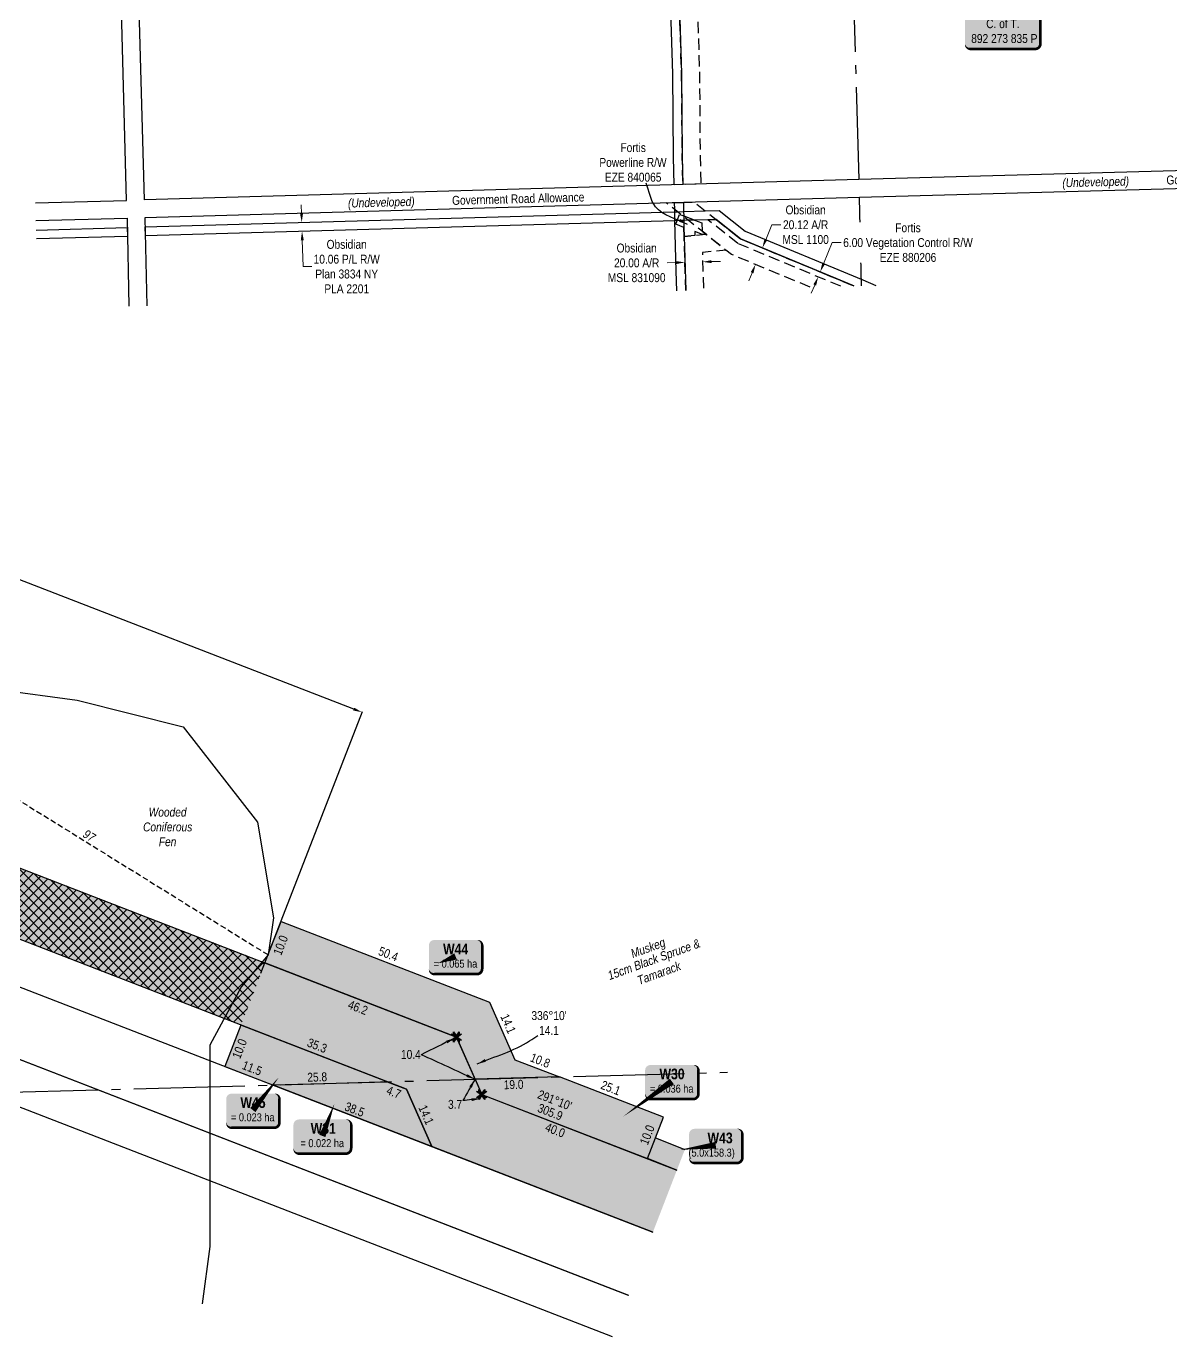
# Model space of a CAD drawing. Extents: x 633209 to 644713, y 5826006 to 5832721.
# Drawn here: x 637941 to 639230, y 5829619 to 5831093 of the extents above; entities that cross this region are included whole.
import ezdxf
from ezdxf.enums import TextEntityAlignment as Align

# ---------------------------------------------------------------- set-up
doc = ezdxf.new("R2010")
doc.units = 0
doc.header["$LTSCALE"] = 5
doc.header["$PDSIZE"] = 0.5
for name, pattern in [('foc-ACCESSROAD', [3.75, 2.5, -1.25]), ('foc-FLOWLINE', [3.75, 2.5, -1.25]), ('foc-QUARTERLINE', [33, 25, -3, 2, -3]), ('foc-TIELINE', [1.875, 1.25, -0.625])]:
    doc.linetypes.add(name, pattern=pattern)
doc.layers.get('Defpoints').update_dxf_attribs({"color": 9})
for name, color, linetype in [('AS-OWNER', 7, 'Continuous'), ('C-AR', 13, 'foc-ACCESSROAD'), ('C-RW', 13, 'Continuous'), ('C-WS', 13, 'foc-ACCESSROAD'), ('F-EZE', 190, 'foc-FLOWLINE'), ('F-RW', 190, 'Continuous'), ('L-BD1', 253, 'Continuous'), ('L-MON', 1, 'Continuous'), ('L-QSEC', 8, 'foc-QUARTERLINE'), ('L-ROAD-T', 7, 'Continuous'), ('L-SEC', 7, 'Continuous'), ('P-PROPOSED', 10, 'Continuous'), ('P-PROPOSED-H', 21, 'Continuous'), ('P-TEMP-BLOCKS', 250, 'Continuous'), ('P-TEMP-BLUE-BORE-H', 131, 'Continuous'), ('P-TEMP-H', 41, 'Continuous'), ('P-TEMP-NO CUT-H', 104, 'Continuous'), ('P-TEMP-NO CUT-T', 143, 'Continuous'), ('P-TEMP_WORKSPACE', 46, 'Continuous'), ('T-BUSH-T', 110, 'Continuous'), ('T-TIE', 201, 'foc-TIELINE'), ('WETLAND', 143, 'Continuous'), ('WETLAND-T', 146, 'Continuous')]:
    doc.layers.add(name, color=color, linetype=linetype)
for name, color, linetype, lineweight in [('C-AR-T', 13, 'Continuous', 9), ('C-RW-T', 13, 'Continuous', 9), ('F-EZE-T', 190, 'Continuous', 9), ('P-TEMP-T', 46, 'Continuous', 18), ('T-TEXT', 48, 'Continuous', 18), ('T-TIE-T', 201, 'Continuous', 18)]:
    doc.layers.add(name, color=color, linetype=linetype, lineweight=lineweight)
doc.styles.add('175L', font='ARIALN.TTF', dxfattribs={"height": 20})
doc.styles.add('80', font='ARIALN.TTF', dxfattribs={"height": 10})
doc.styles.add('80CG', font='ARIALN.TTF', dxfattribs={"height": 10})
doc.styles.add('80L', font='ARIALN.TTF', dxfattribs={"height": 10})
doc.styles.add('80LS', font='ARIALNI.TTF', dxfattribs={"height": 10})
doc.styles.add('BOLD', font='ARIALNB.TTF')
doc.styles.add('MtXpl_Arial_Narrow', font='ARIALNI.TTF')
doc.dimstyles.new('Compass 5 000', dxfattribs={"dimscale": 5, "dimtxt": 9, "dimasz": 2, "dimexe": 0.2, "dimexo": 0.0625, "dimgap": 0.5, "dimtad": 0, "dimtih": 1, "dimtoh": 1, "dimzin": 0, "dimdsep": 46, "dimtxsty": '80CG', "dimcen": 0.1, "dimse1": 1, "dimse2": 1, "dimclrd": 256, "dimclrt": 256, "dimaunit": 1, "dimadec": 4, "dimazin": 0, "dimtfac": 0.06, "dimtofl": 0, "dimtmove": 0, "dimatfit": 1, "dimfxl": 0.2, "dimtolj": 1, "dimtzin": 0, "dimlwd": -1, "dimarcsym": 0})

# ---------------------------------------------------------------- blocks, each defined once
blk = doc.blocks.new('*D419')
at = {"layer": 'C-AR-T', "transparency": 16777216}
for p, q in [((638773.6, 5830853.2), (638780.6, 5830870)), ((638780.6, 5830870), (638790.6, 5830870)), ((638758.2, 5830816.1), (638754.4, 5830806.9))]:
    blk.add_line(p, q, dxfattribs=at)
for points in [[(638772.1, 5830853.9), (638775.1, 5830852.6), (638769.8, 5830844)], [(638756.7, 5830816.8), (638759.8, 5830815.5), (638762.1, 5830825.4)]]:
    blk.add_solid(points, dxfattribs=at)
at = {"layer": 'Defpoints', "color": 0, "transparency": 16777216}
for p in [(638769.8, 5830844), (638782.1, 5830838.9), (638774.4, 5830820.3)]:
    blk.add_point(p, dxfattribs=at)
at = {"layer": 'C-AR-T', "transparency": 16777216, "insert": (638818.5, 5830870), "char_height": 10, "attachment_point": 5, "style": '80CG'}
blk.add_mtext('\\A1;Obsidian\\P20.12 A/R\\PMSL 1100', dxfattribs=at)
blk = doc.blocks.new('*D420')
at = {"layer": 'C-AR-T', "transparency": 16777216}
for p, q in [((638672.6, 5830827.4), (638662.6, 5830827.1)), ((638712.6, 5830828.6), (638722.6, 5830828.8))]:
    blk.add_line(p, q, dxfattribs=at)
for points in [[(638672.5, 5830829.1), (638672.6, 5830825.8), (638682.6, 5830827.7)], [(638712.5, 5830830.2), (638712.6, 5830826.9), (638702.6, 5830828.3)]]:
    blk.add_solid(points, dxfattribs=at)
at = {"layer": 'Defpoints', "color": 0, "transparency": 16777216}
for p in [(638682.6, 5830827.7), (638683.1, 5830809.9), (638703.1, 5830810.5)]:
    blk.add_point(p, dxfattribs=at)
at = {"layer": 'C-AR-T', "transparency": 16777216, "insert": (638628.3, 5830827.1), "char_height": 10, "attachment_point": 5, "style": '80CG'}
blk.add_mtext('\\A1;Obsidian\\P20.00 A/R\\PMSL 831090', dxfattribs=at)
blk = doc.blocks.new('*D473')
at = {"layer": 'C-RW-T', "transparency": 16777216}
for p, q in [((638251, 5830882.6), (638250.7, 5830892.6)), ((638251.9, 5830852.6), (638252.8, 5830822.9)), ((638252.8, 5830822.9), (638262.8, 5830822.9))]:
    blk.add_line(p, q, dxfattribs=at)
for points in [[(638252.7, 5830882.7), (638249.4, 5830882.6), (638251.3, 5830872.6)], [(638253.6, 5830852.6), (638250.2, 5830852.5), (638251.6, 5830862.6)]]:
    blk.add_solid(points, dxfattribs=at)
at = {"layer": 'Defpoints', "color": 0, "transparency": 16777216}
for p in [(638242, 5830872.3), (638242.3, 5830862.3), (638251.6, 5830862.6)]:
    blk.add_point(p, dxfattribs=at)
at = {"layer": 'C-RW-T', "transparency": 16777216, "insert": (638301.9, 5830822.9), "char_height": 10, "attachment_point": 5, "style": '80CG'}
blk.add_mtext('\\A1;Obsidian\\P10.06 P/L R/W\\PPlan 3834 NY\\PPLA 2201', dxfattribs=at)
blk = doc.blocks.new('*D514')
at = {"layer": 'Defpoints', "color": 0, "transparency": 16777216}
for p in [(638758.3, 5830842.3), (638760.5, 5830847.8), (638834.9, 5830817)]:
    blk.add_point(p, dxfattribs=at)
at = {"layer": 'F-EZE-T', "transparency": 16777216}
for p, q in [((638838.7, 5830826.2), (638848.5, 5830849.9)), ((638848.5, 5830849.9), (638858.5, 5830849.9)), ((638828.7, 5830802.2), (638824.9, 5830793))]:
    blk.add_line(p, q, dxfattribs=at)
for points in [[(638837.2, 5830826.9), (638840.2, 5830825.6), (638834.9, 5830817)], [(638827.2, 5830802.9), (638830.3, 5830801.6), (638832.6, 5830811.5)]]:
    blk.add_solid(points, dxfattribs=at)
at = {"layer": 'F-EZE-T', "transparency": 16777216, "insert": (638933.7, 5830849.9), "char_height": 10, "attachment_point": 5, "style": '80CG', "bg_fill": 3, "box_fill_scale": 1.1, "bg_fill_color": 256, "bg_fill_true_color": 13158600, "bg_fill_transparency": 0}
blk.add_mtext('\\A1;Fortis\\P6.00 Vegetation Control R/W\\PEZE 880206', dxfattribs=at)
blk = doc.blocks.new('*U383')
h = blk.add_hatch(color=255)
edge = h.paths.add_edge_path()
edge.add_line((-36.5, -28.5), (36.5, -28.5))
edge.add_arc((36.5, -22.5), 6, 270, 360)
edge.add_line((42.5, -22.5), (42.5, 21))
edge.add_arc((36.5, 21), 6, 0, 90)
edge.add_line((36.5, 27), (-36.5, 27))
edge.add_arc((-36.5, 21), 6, 90, 180)
edge.add_line((-42.5, 21), (-42.5, -22.5))
edge.add_arc((-36.5, -22.5), 6, 180, 270)
at = {"color": 14, "flags": 128}
blk.add_lwpolyline([(-36.5, -28.5, 3, 3, 0), (36.5, -28.5, 3, 3, 0.414214), (42.5, -22.5, 3, 3, 0), (42.5, 21, 3, 0, 0.414214), (36.5, 27, 0, 0, 0), (-36.5, 27, 0, 0, 0.414214), (-42.5, 21, 0, 0, 0), (-42.5, -22.5, 0, 3, 0.414214)], format="xyseb", close=True, dxfattribs=at)
at = {"color": 14, "style": '80'}
blk.add_attdef('ENTER_TEXT_001', (-26.8, -4.9), '', height=10, dxfattribs=at)
blk = doc.blocks.new('*D795')
at = {"layer": 'Defpoints', "color": 0, "transparency": 16777216}
for p in [(636272.7, 5830749.2), (638319.1, 5830321.5), (638196.4, 5830004.5)]:
    blk.add_point(p, dxfattribs=at)
at = {"layer": 'P-TEMP-NO CUT-T', "color": 0, "lineweight": -2, "transparency": 16777216}
for p, q in [((636281.7, 5830772.5), (636395.8, 5831067.1)), ((638205.4, 5830027.8), (638319.5, 5830322.4))]:
    blk.add_line(p, q, dxfattribs=at)
at = {"layer": 'P-TEMP-NO CUT-T', "transparency": 16777216}
for p, q in [((636404.7, 5831062.6), (637255.5, 5830733.2)), ((638309.8, 5830325.1), (637363.4, 5830691.5))]:
    blk.add_line(p, q, dxfattribs=at)
for points in [[(636405.3, 5831064.2), (636404.1, 5831061.1), (636395.4, 5831066.2)], [(638310.4, 5830326.6), (638309.2, 5830323.5), (638319.1, 5830321.5)]]:
    blk.add_solid(points, dxfattribs=at)
at = {"layer": 'P-TEMP-NO CUT-T', "transparency": 16777216, "insert": (637309.4, 5830712.4), "char_height": 10, "attachment_point": 5, "rotation": 338.8368, "style": 'BOLD'}
blk.add_mtext('\\A1;TO BE BORED 412.7', dxfattribs=at)
blk = doc.blocks.new('*U803')
at = {"true_color": 0xff8aff}
h = blk.add_hatch(color=211, dxfattribs=at)
edge = h.paths.add_edge_path()
edge.add_line((-26.5, -20), (26.5, -20))
edge.add_arc((26.5, -14), 6, 270, 360)
edge.add_line((32.5, -14), (32.5, 12.5))
edge.add_arc((26.5, 12.5), 6, 0, 90)
edge.add_line((26.5, 18.5), (-26.5, 18.5))
edge.add_arc((-26.5, 12.5), 6, 90, 180)
edge.add_line((-32.5, 12.5), (-32.5, -14))
edge.add_arc((-26.5, -14), 6, 180, 270)
at = {"flags": 128}
blk.add_lwpolyline([(13.6, 36.1, 0, 7.5, 0), (0, 0, 0, 0, 0)], format="xyseb", dxfattribs=at)
at = {"color": 250, "flags": 128}
blk.add_lwpolyline([(-26.5, -20, 3, 3, 0), (26.5, -20, 3, 3, 0.414214), (32.5, -14, 3, 3, 0), (32.5, 12.5, 3, 0, 0.414214), (26.5, 18.5, 0, 0, 0), (-26.5, 18.5, 0, 0, 0.414214), (-32.5, 12.5, 0, 0, 0), (-32.5, -14, 0, 3, 0.414214)], format="xyseb", close=True, dxfattribs=at)
at = {"color": 250}
for tag, p, height, style in [('TEMP_AREA_W1_001', (-9.2, 2.2), 12, 'BOLD'), ('ENTER_TEXT_001', (-30.7, -12.8), 9, '80')]:
    blk.add_attdef(tag, p, '', height=height, dxfattribs=dict(at, style=style))
blk = doc.blocks.new('*U574')
at = {"true_color": 0xff8aff}
h = blk.add_hatch(color=211, dxfattribs=at)
edge = h.paths.add_edge_path()
edge.add_line((-24, -20), (24, -20))
edge.add_arc((24, -14), 6, 270, 360)
edge.add_line((30, -14), (30, 12.5))
edge.add_arc((24, 12.5), 6, 0, 90)
edge.add_line((24, 18.5), (-24, 18.5))
edge.add_arc((-24, 12.5), 6, 90, 180)
edge.add_line((-30, 12.5), (-30, -14))
edge.add_arc((-24, -14), 6, 180, 270)
at = {"color": 250, "flags": 128}
blk.add_lwpolyline([(-24, -20, 3, 3, 0), (24, -20, 3, 3, 0.414214), (30, -14, 3, 3, 0), (30, 12.5, 3, 0, 0.414214), (24, 18.5, 0, 0, 0), (-24, 18.5, 0, 0, 0.414214), (-30, 12.5, 0, 0, 0), (-30, -14, 0, 3, 0.414214)], format="xyseb", close=True, dxfattribs=at)
at = {"flags": 128}
blk.add_lwpolyline([(-54.8, -39.7, 0, 7.5, 0), (0, 0, 0, 0, 0)], format="xyseb", dxfattribs=at)
at = {"color": 250}
for tag, p, height, style in [('TEMP_AREA_W1_001', (-9.2, 2.2), 12, 'BOLD'), ('ENTER_TEXT_001', (-30.7, -12.8), 9, '80')]:
    blk.add_attdef(tag, p, '', height=height, dxfattribs=dict(at, style=style))
blk = doc.blocks.new('*U782')
at = {"true_color": 0xff8aff}
h = blk.add_hatch(color=211, dxfattribs=at)
edge = h.paths.add_edge_path()
edge.add_line((-24, -20), (24, -20))
edge.add_arc((24, -14), 6, 270, 360)
edge.add_line((30, -14), (30, 12.5))
edge.add_arc((24, 12.5), 6, 0, 90)
edge.add_line((24, 18.5), (-24, 18.5))
edge.add_arc((-24, 12.5), 6, 90, 180)
edge.add_line((-30, 12.5), (-30, -14))
edge.add_arc((-24, -14), 6, 180, 270)
at = {"color": 250, "flags": 128}
blk.add_lwpolyline([(-24, -20, 3, 3, 0), (24, -20, 3, 3, 0.414214), (30, -14, 3, 3, 0), (30, 12.5, 3, 0, 0.414214), (24, 18.5, 0, 0, 0), (-24, 18.5, 0, 0, 0.414214), (-30, 12.5, 0, 0, 0), (-30, -14, 0, 3, 0.414214)], format="xyseb", close=True, dxfattribs=at)
at = {"flags": 128}
blk.add_lwpolyline([(-40.3, -5.1, 0, 7.5, 0), (0, 0, 0, 0, 0)], format="xyseb", dxfattribs=at)
at = {"color": 250}
for tag, p, height, style in [('TEMP_AREA_W1_001', (-9.2, 2.2), 12, 'BOLD'), ('ENTER_TEXT_001', (-30.7, -12.8), 9, '80')]:
    blk.add_attdef(tag, p, '', height=height, dxfattribs=dict(at, style=style))
blk = doc.blocks.new('*U804')
at = {"true_color": 0xff8aff}
h = blk.add_hatch(color=211, dxfattribs=at)
edge = h.paths.add_edge_path()
edge.add_line((-24, -20), (24, -20))
edge.add_arc((24, -14), 6, 270, 360)
edge.add_line((30, -14), (30, 12.5))
edge.add_arc((24, 12.5), 6, 0, 90)
edge.add_line((24, 18.5), (-24, 18.5))
edge.add_arc((-24, 12.5), 6, 90, 180)
edge.add_line((-30, 12.5), (-30, -14))
edge.add_arc((-24, -14), 6, 180, 270)
at = {"color": 250, "flags": 128}
blk.add_lwpolyline([(-24, -20, 3, 3, 0), (24, -20, 3, 3, 0.414214), (30, -14, 3, 3, 0), (30, 12.5, 3, 0, 0.414214), (24, 18.5, 0, 0, 0), (-24, 18.5, 0, 0, 0.414214), (-30, 12.5, 0, 0, 0), (-30, -14, 0, 3, 0.414214)], format="xyseb", close=True, dxfattribs=at)
at = {"flags": 128}
blk.add_lwpolyline([(-19.9, -7.9, 0, 7.5, 0), (0, 0, 0, 0, 0)], format="xyseb", dxfattribs=at)
at = {"color": 250}
for tag, p, height, style in [('TEMP_AREA_W1_001', (-9.2, 2.2), 12, 'BOLD'), ('ENTER_TEXT_001', (-30.7, -12.8), 9, '80')]:
    blk.add_attdef(tag, p, '', height=height, dxfattribs=dict(at, style=style))
blk = doc.blocks.new('*U802')
at = {"true_color": 0xff8aff}
h = blk.add_hatch(color=211, dxfattribs=at)
edge = h.paths.add_edge_path()
edge.add_line((-24, -20), (24, -20))
edge.add_arc((24, -14), 6, 270, 360)
edge.add_line((30, -14), (30, 12.5))
edge.add_arc((24, 12.5), 6, 0, 90)
edge.add_line((24, 18.5), (-24, 18.5))
edge.add_arc((-24, 12.5), 6, 90, 180)
edge.add_line((-30, 12.5), (-30, -14))
edge.add_arc((-24, -14), 6, 180, 270)
at = {"flags": 128}
blk.add_lwpolyline([(29.5, 37.2, 0, 7.5, 0), (0, 0, 0, 0, 0)], format="xyseb", dxfattribs=at)
at = {"color": 250, "flags": 128}
blk.add_lwpolyline([(-24, -20, 3, 3, 0), (24, -20, 3, 3, 0.414214), (30, -14, 3, 3, 0), (30, 12.5, 3, 0, 0.414214), (24, 18.5, 0, 0, 0), (-24, 18.5, 0, 0, 0.414214), (-30, 12.5, 0, 0, 0), (-30, -14, 0, 3, 0.414214)], format="xyseb", close=True, dxfattribs=at)
at = {"color": 250}
for tag, p, height, style in [('TEMP_AREA_W1_001', (-9.2, 2.2), 12, 'BOLD'), ('ENTER_TEXT_001', (-30.7, -12.8), 9, '80')]:
    blk.add_attdef(tag, p, '', height=height, dxfattribs=dict(at, style=style))
blk = doc.blocks.new('TEMP')
h = blk.add_hatch(color=255)
h.dxf.hatch_style = 1
h.paths.add_polyline_path([(-1.15, -0.67), (-0.67, -0.67), (-0.67, -1.15), (0, -0.25), (0.67, -1.15), (0.67, -0.67), (1.15, -0.67), (0.25, 0), (1.15, 0.67), (0.67, 0.67), (0.67, 1.15), (0, 0.25), (-0.67, 1.15), (-0.67, 0.67), (-1.15, 0.67), (-0.25, 0)])
h.paths.add_polyline_path([(0.57, 0.85), (0.57, 0.57), (0.85, 0.57), (0.08, 0), (0.85, -0.57), (0.57, -0.57), (0.57, -0.85), (0, -0.08), (-0.57, -0.85), (-0.57, -0.57), (-0.85, -0.57), (-0.08, 0), (-0.85, 0.57), (-0.57, 0.57), (-0.57, 0.85), (0, 0.08)], flags=16)
h = blk.add_hatch(color=1)
h.dxf.hatch_style = 1
h.paths.add_polyline_path([(-0.07, -0.01), (-0.08, 0), (-0.85, -0.57), (-0.57, -0.57), (-0.57, -0.85), (0.07, 0.01), (0.08, 0), (0.85, 0.57), (0.57, 0.57), (0.57, 0.85)])
at = {"color": 1}
for p, q in [((-0.08, 0), (0.08, 0)), ((0, 0.08), (0, -0.08))]:
    blk.add_line(p, q, dxfattribs=at)
at = {"color": 255, "flags": 128}
blk.add_lwpolyline([(-0.25, 0), (-1.15, 0.67), (-0.67, 0.67), (-0.67, 1.15), (0, 0.25), (0.67, 1.15), (0.67, 0.67), (1.15, 0.67), (0.25, 0), (1.15, -0.67), (0.67, -0.67), (0.67, -1.15), (0, -0.25), (-0.67, -1.15), (-0.67, -0.67), (-1.15, -0.67)], close=True, dxfattribs=at)
at = {"color": 1, "flags": 128}
blk.add_lwpolyline([(-0.08, 0), (-0.85, 0.57), (-0.57, 0.57), (-0.57, 0.85), (0, 0.08), (0.57, 0.85), (0.57, 0.57), (0.85, 0.57), (0.08, 0), (0.85, -0.57), (0.57, -0.57), (0.57, -0.85), (0, -0.08), (-0.57, -0.85), (-0.57, -0.57), (-0.85, -0.57)], close=True, dxfattribs=at)

msp = doc.modelspace()

# ---------------------------------------------------------------- hatches: boundary and pattern name
at = {"layer": 'P-PROPOSED-H'}
h = msp.add_hatch(color=256, dxfattribs=at)
h.dxf.hatch_style = 1
h.paths.add_polyline_path([(638646.529, 5829736.395), (638673.6, 5829806.314), (638453.877, 5829891.387), (638425.32, 5829956.029), (637291.03, 5830395.195), (637293.249, 5830313.936), (638369.288, 5829897.324), (638397.845, 5829832.681)])
at = {"layer": 'P-TEMP-BLUE-BORE-H'}
h = msp.add_hatch(color=256, dxfattribs=at)
h.dxf.hatch_style = 1
h.paths.add_polyline_path([(638209.908, 5830039.43), (638182.838, 5829969.512), (637293.249, 5830313.936), (637291.03, 5830395.195)])
at = {"layer": 'P-TEMP-H'}
h = msp.add_hatch(color=256, dxfattribs=at)
h.dxf.hatch_style = 1
h.paths.add_polyline_path([(638209.908, 5830039.43), (638227.955, 5830086.043), (638462.675, 5829995.166), (638491.232, 5829930.523), (638541.366, 5829911.113), (638446.332, 5829908.467), (638425.32, 5829956.029)])
h = msp.add_hatch(color=256, dxfattribs=at)
h.dxf.hatch_style = 1
h.paths.add_polyline_path([(638218.45, 5829902.123), (638347.604, 5829905.719), (638182.838, 5829969.512), (638164.789, 5829922.895)])
h = msp.add_hatch(color=256, dxfattribs=at)
h.dxf.hatch_style = 1
h.paths.add_polyline_path([(638446.332, 5829908.467), (638453.877, 5829891.387), (638640.327, 5829819.198), (638658.374, 5829865.811), (638541.366, 5829911.113)])
h = msp.add_hatch(color=256, dxfattribs=at)
h.dxf.hatch_style = 1
h.paths.add_polyline_path([(638218.45, 5829902.123), (638347.604, 5829905.719), (638369.288, 5829897.324), (638397.845, 5829832.681)])
h = msp.add_hatch(color=256, dxfattribs=at)
h.dxf.hatch_style = 1
h.paths.add_polyline_path([(638673.601, 5829806.316), (638682.624, 5829829.622), (638649.351, 5829842.505), (638640.327, 5829819.198)])
at = {"layer": 'P-TEMP-NO CUT-H', "ltscale": 2}
h = msp.add_hatch(dxfattribs=at)
h.set_pattern_fill('ANSI37', color=256, scale=2.499209)
h.set_pattern_definition([(45, (-2824.812, 11664.183), (-5.610884679, 5.610884679), []), (135, (-2824.812, 11664.183), (-5.610884679, -5.610884679), [])])
h.paths.add_polyline_path([(638209.908, 5830039.43), (638182.838, 5829969.512), (637293.249, 5830313.936), (637291.03, 5830395.195)])

# ---------------------------------------------------------------- linework, layer by layer
at = {"layer": 'C-AR', "flags": 128}
for points in [[(638823.718, 5830799.791), (638734.871, 5830836.666), (638728.761, 5830841.502), (638706.356, 5830859.376), (638701.945, 5830862.889), (638686.422, 5830875.049), (638681.214, 5830879.176), (638679.303, 5830880.69), (638674.173, 5830884.755), (638671.128, 5830887.168), (638661.625, 5830894.679), (638692.925, 5830895.57), (638705.454, 5830885.651), (638717.71, 5830875.942), (638745.174, 5830854.184), (638857.187, 5830807.694), (638871.051, 5830801.941), (638872.923, 5830801.163)], [(638683.475, 5830795.88), (638682.856, 5830817.964), (638682.435, 5830832.969), (638681.764, 5830856.912), (638693.743, 5830858.112), (638702.336, 5830858.971), (638706.356, 5830859.376), (638728.761, 5830841.502), (638702.291, 5830838.854), (638702.44, 5830833.511), (638702.861, 5830818.508), (638703.48, 5830796.438)]]:
    msp.add_lwpolyline(points, dxfattribs=at)
at = {"layer": 'C-RW'}
msp.add_lwpolyline([(638680.436, 5830915.333), (638670.44, 5830915.049), (638669.581, 5830946.124), (638668.871, 5831039.936), (638658.224, 5831383.38), (638651.653, 5831409.187), (638622.646, 5831511.747), (638636.811, 5831498.093), (638661.902, 5831409.455), (638668.182, 5831384.787), (638668.215, 5831383.691), (638678.868, 5831040.127), (638679.557, 5830949.124), (638679.587, 5830946.299), (638680.436, 5830915.333)], close=True, dxfattribs=at)
for points in [[(638673.481, 5830795.601), (638672.862, 5830817.693), (638671.267, 5830874.614), (638671.155, 5830884.668), (638671.128, 5830887.168), (638671.042, 5830894.947), (638681.036, 5830895.233), (638681.151, 5830884.955), (638681.205, 5830879.959), (638681.214, 5830879.176), (638681.26, 5830874.901), (638681.482, 5830866.988), (638681.764, 5830856.912), (638682.435, 5830832.969), (638683.475, 5830795.88)], [(638872.923, 5830801.163), (638871.051, 5830801.941), (638857.187, 5830807.694), (638745.175, 5830854.184), (638717.71, 5830875.942), (638708.377, 5830875.675), (638693.455, 5830875.249), (638686.423, 5830875.048), (638681.26, 5830874.901), (638673.918, 5830874.69), (638671.267, 5830874.614), (638075.234, 5830857.503), (638075.024, 5830867.556), (638671.155, 5830884.669), (638674.173, 5830884.755), (638681.151, 5830884.956), (638705.454, 5830885.651), (638721.081, 5830886.098), (638750.321, 5830862.933), (638882.799, 5830807.951), (638897.501, 5830801.849)], [(637952.342, 5830864.128), (638054.921, 5830866.978), (638055.131, 5830856.926), (637952.611, 5830854.076)], [(638618.982, 5829665.248), (637296.988, 5830177.014), (637294.728, 5830259.755), (638646.524, 5829736.382)]]:
    msp.add_lwpolyline(points, dxfattribs=at)
at = {"layer": 'C-WS', "flags": 128}
msp.add_lwpolyline([(638726.472, 5831489.533), (638728.517, 5831411.194), (638687.664, 5831410.127), (638698.993, 5831040.698), (638699.707, 5830946.698), (638700.56, 5830915.906), (638680.436, 5830915.333), (638679.587, 5830946.299), (638679.557, 5830949.124), (638678.868, 5831040.127), (638668.215, 5831383.691), (638668.182, 5831384.787), (638667.538, 5831409.602), (638661.902, 5831409.455), (638651.653, 5831409.187), (638606.56, 5831408.011), (638603.377, 5831529.966), (638605.199, 5831530.014), (638619.227, 5831530.38), (638620.866, 5831530.423), (638646.8, 5831531.1), (638686.328, 5831532.131), (638692.802, 5831532.301), (638703.375, 5831532.577), (638725.334, 5831533.15), (638725.758, 5831516.864), (638726.189, 5831500.362), (638726.472, 5831489.533)], close=True, dxfattribs=at)
at = {"layer": 'F-EZE'}
msp.add_lwpolyline([(638701.945, 5830862.889), (638706.356, 5830859.376), (638702.336, 5830858.971), (638693.625, 5830862.32), (638693.743, 5830858.112), (638681.764, 5830856.912), (638681.482, 5830866.988), (638672.311, 5830870.512), (638673.918, 5830874.69), (638676.62, 5830881.721), (638679.303, 5830880.69), (638681.205, 5830879.959), (638693.454, 5830875.25), (638701.707, 5830872.077), (638701.945, 5830862.889)], close=True, dxfattribs=at)
msp.add_lwpolyline([(638858.248, 5830800.754), (638742.101, 5830848.96), (638708.377, 5830875.675), (638717.71, 5830875.942), (638745.175, 5830854.184), (638857.187, 5830807.694), (638871.051, 5830801.941), (638872.923, 5830801.163)], dxfattribs=at)
at = {"layer": 'F-RW'}
msp.add_lwpolyline([(638601.104, 5829618.733), (637625.393, 5829996.469), (637596.892, 5830060.983), (637553.309, 5830159.638), (637294.728, 5830259.755), (637293.249, 5830313.936), (637590.663, 5830198.775), (637662.748, 5830035.606), (638619.037, 5829665.388)], dxfattribs=at)
at = {"layer": 'L-QSEC'}
for p, q in [((638856.219, 5831684.503), (638878.424, 5830920.97)), ((638881.328, 5830801.398), (638879.009, 5830900.868)), ((637567.514, 5829884.002), (638730.563, 5829916.38))]:
    msp.add_line(p, q, dxfattribs=at)
at = {"layer": 'L-SEC'}
for p, q in [((638054.153, 5830897.505), (638032.114, 5831701.585)), ((638074.255, 5830898.077), (638052.217, 5831702.134)), ((639681.077, 5830942.643), (638878.437, 5830920.97)), ((638878.437, 5830920.97), (638074.255, 5830898.077)), ((639681.689, 5830922.538), (638879.009, 5830900.868)), ((637951.524, 5830894.763), (638054.167, 5830897.505)), ((638054.153, 5830897.505), (638054.131, 5830897.504)), ((638879.009, 5830900.868), (638074.806, 5830877.974)), ((637952.061, 5830874.66), (638054.704, 5830877.402)), ((638054.704, 5830877.402), (638056.771, 5830778.403)), ((638074.807, 5830877.953), (638074.806, 5830877.974)), ((638074.81, 5830877.822), (638076.874, 5830778.963))]:
    msp.add_line(p, q, dxfattribs=at)
at = {"layer": 'P-PROPOSED', "flags": 128}
msp.add_lwpolyline([(638646.529, 5829736.395), (638397.845, 5829832.681), (638369.288, 5829897.324), (637293.249, 5830313.936), (637291.03, 5830395.195), (638425.32, 5829956.029), (638453.877, 5829891.387), (638673.6, 5829806.314)], dxfattribs=at)
at = {"layer": 'P-TEMP_WORKSPACE', "flags": 128}
for points in [[(638209.908, 5830039.43), (638227.955, 5830086.043), (638462.675, 5829995.166), (638491.232, 5829930.523), (638541.366, 5829911.113), (638446.332, 5829908.467), (638425.32, 5829956.029)], [(638218.45, 5829902.123), (638347.604, 5829905.719), (638182.838, 5829969.512), (638164.789, 5829922.895)], [(638446.332, 5829908.467), (638453.877, 5829891.387), (638640.327, 5829819.198), (638658.374, 5829865.811), (638541.366, 5829911.113)], [(638218.45, 5829902.123), (638347.604, 5829905.719), (638369.288, 5829897.324), (638397.845, 5829832.681)]]:
    msp.add_lwpolyline(points, close=True, dxfattribs=at)
msp.add_lwpolyline([(638673.601, 5829806.316), (638640.327, 5829819.198), (638649.351, 5829842.505), (638682.624, 5829829.622)], dxfattribs=at)
at = {"layer": 'T-TIE', "flags": 128}
msp.add_lwpolyline([(637801.547, 5830304.134), (638213.426, 5830048.515)], dxfattribs=at)
at = {"layer": 'WETLAND'}
msp.add_lwpolyline([(637466.06, 5829957.513), (637509.154, 5829982.862), (637515.122, 5830203.693), (637509.154, 5830269.346), (637574.806, 5830323.061), (637682.237, 5830323.061), (637783.7, 5830329.03), (637909.037, 5830346.935), (637998.563, 5830334.998), (638117.931, 5830305.156), (638201.489, 5830197.725), (638219.394, 5830090.293), (638213.426, 5830048.515), (638183.584, 5830012.704), (638147.773, 5829947.052), (638147.773, 5829821.715), (638147.773, 5829720.252), (638139.364, 5829655.784)], dxfattribs=at)

# ---------------------------------------------------------------- block references
at = {"layer": 'AS-OWNER'}
ref = msp.add_blockref('*U383', (639040.302, 5831096.346), dxfattribs=at)
ref.add_attrib('ENTER_TEXT_001', 'CROWN', (639018.242, 5831108.119), dxfattribs={"layer": '0', "color": 14, "height": 10, "style": '80'})
ref.add_attrib('ENTER_TEXT_002', 'C. of T.', (639021.738, 5831091.275), dxfattribs={"layer": '0', "color": 14, "height": 10, "style": '80'})
ref.add_attrib('ENTER_TEXT_003', ' 892 273 835 P', (639001.693, 5831074.567), dxfattribs={"layer": '0', "color": 14, "height": 10, "style": '80'})
at = {"layer": 'L-MON', "color": 5, "xscale": 4.9984184, "yscale": 4.9984184, "zscale": 4.9984184}
for p in [(638425.32, 5829956.029), (638453.877, 5829891.387)]:
    msp.add_blockref('TEMP', p, dxfattribs=at)
at = {"layer": 'P-TEMP-BLOCKS', "color": 3}
ref = msp.add_blockref('*U804', (638424.407, 5830046.769), dxfattribs=dict(at, xscale=0.99968368, yscale=0.99968368, zscale=0.99968368))
ref.add_attrib('TEMP_AREA_W1_001', 'W44', (638410.418, 5830049.013), dxfattribs={"layer": '0', "color": 250, "height": 11.9962, "style": 'BOLD'})
ref.add_attrib('ENTER_TEXT_001', '= 0.065 ha', (638399.849, 5830034.113), dxfattribs={"layer": '0', "color": 250, "height": 8.9972, "style": '80'})
ref = msp.add_blockref('*U574', (638667.816, 5829906.134), dxfattribs=dict(at, xscale=0.99968368, yscale=0.99968368, zscale=0.99968368))
ref.add_attrib('TEMP_AREA_W1_001', 'W30', (638654.003, 5829908.479), dxfattribs={"layer": '0', "color": 250, "height": 11.9962, "style": 'BOLD'})
ref.add_attrib('ENTER_TEXT_001', '= 0.036 ha', (638643.258, 5829893.477), dxfattribs={"layer": '0', "color": 250, "height": 8.9972, "style": '80'})
ref = msp.add_blockref('*U802', (638196.227, 5829873.878), dxfattribs=dict(at, xscale=0.99968368, yscale=0.99968368, zscale=0.99968368))
ref.add_attrib('TEMP_AREA_W1_001', 'W45', (638182.287, 5829876.224), dxfattribs={"layer": '0', "color": 250, "height": 11.9962, "style": 'BOLD'})
ref.add_attrib('ENTER_TEXT_001', '= 0.023 ha', (638171.669, 5829861.221), dxfattribs={"layer": '0', "color": 250, "height": 8.9972, "style": '80'})
ref = msp.add_blockref('*U803', (638274.44, 5829844.794), dxfattribs=dict(at, xscale=0.99968368, yscale=0.99968368, zscale=0.99968368))
ref.add_attrib('TEMP_AREA_W1_001', 'W31', (638261.409, 5829847.14), dxfattribs={"layer": '0', "color": 250, "height": 11.9962, "style": 'BOLD'})
ref.add_attrib('ENTER_TEXT_001', '= 0.022 ha', (638249.882, 5829832.138), dxfattribs={"layer": '0', "color": 250, "height": 8.9972, "style": '80'})
at = {"layer": 'P-TEMP-BLOCKS', "color": 3, "xscale": 0.99968368, "yscale": 0.99968368, "zscale": 0.99968368}
msp.add_blockref('*U782', (638717.282, 5829834.271), dxfattribs=at).add_auto_attribs({'TEMP_AREA_W1_001': 'W43', 'ENTER_TEXT_001': '(5.0x158.3)'})

# ---------------------------------------------------------------- texts
at = {"layer": 'F-EZE-T', "insert": (638580.309, 5830961.819), "char_height": 9.99677, "attachment_point": 1, "rotation": 0.03241, "style": '80L'}
msp.add_mtext_dynamic_manual_height_columns('\\pi29.717;Fortis\\P\\pi5.963;Powerline R/W\\P\\pi12.189;EZE 840065', width=86.66316, gutter_width=50, heights=[0], dxfattribs=at)
at = {"layer": 'L-BD1', "color": 3, "style": '175L'}
for s, p in [("291°10'", (638536.127, 5829885.001)), ('305.9', (638530.983, 5829871.717))]:
    msp.add_text(s, height=9.9968, rotation=338.835038, dxfattribs=at).set_placement(p, align=Align.MIDDLE_CENTER)
at = {"layer": 'L-BD1', "color": 3, "insert": (638529.635, 5829985.145), "char_height": 9.99684, "width": 34.72267, "attachment_point": 2, "style": '175L'}
msp.add_mtext("336°10' 14.1", dxfattribs=at)
at = {"layer": 'L-ROAD-T', "style": '80L'}
for p in [(639299.06, 5830922.209), (638494.934, 5830899.315)]:
    msp.add_text('Government Road Allowance', height=9.99677, rotation=1.487716, dxfattribs=at).set_placement(p, align=Align.MIDDLE_CENTER)
at = {"layer": 'P-TEMP-T', "style": '175L'}
for s, rotation, p in [('10.0', 68.835038, (638227.467, 5830059.368)), ('50.4', 338.835038, (638348.744, 5830049.461)), ('46.2', 338.835038, (638314.519, 5829989.207)), ('14.1', 293.834641, (638483.726, 5829971.016)), ('10.0', 68.835147, (638181.243, 5829942.902)), ('35.3', 338.834984, (638268.65, 5829946.472)), ('10.8', 338.835084, (638519.728, 5829929.675)), ('11.5', 338.839087, (638195.448, 5829921.045)), ('25.8', 1.594644, (638268.65, 5829911.014)), ('19.0', 1.594644, (638489.753, 5829902.558)), ('4.7', 338.834984, (638354.914, 5829893.913)), ('38.5', 338.839087, (638310.839, 5829874.58)), ('14.1', 293.834641, (638391.423, 5829868.508)), ('40.0', 338.835038, (638536.586, 5829851.275)), ('10.0', 68.835038, (638640.089, 5829845.943))]:
    msp.add_text(s, height=9.9968, rotation=rotation, dxfattribs=at).set_placement(p, align=Align.MIDDLE_CENTER)
for s, p in [('10.4', (638374.132, 5829936.452)), ('3.7', (638423.895, 5829880.245))]:
    msp.add_text(s, height=9.9968, dxfattribs=at).set_placement(p, align=Align.MIDDLE_CENTER)
at = {"layer": 'T-BUSH-T', "insert": (638646.006, 5830048.175), "char_height": 9.99684, "width": 110.03534, "attachment_point": 2, "rotation": 20, "line_spacing_factor": 0.989768, "style": 'MtXpl_Arial_Narrow'}
msp.add_mtext('15cm Black Spruce & Tamarack', dxfattribs=at)
at = {"layer": 'T-TEXT', "style": '80LS'}
for p in [(639144.974, 5830918.207), (638340.848, 5830895.313)]:
    msp.add_text('(Undeveloped)', height=9.99677, rotation=1.487716, dxfattribs=at).set_placement(p, align=Align.MIDDLE_CENTER)
at = {"layer": 'T-TEXT', "insert": (638620.509, 5830054.239), "char_height": 9.9968, "width": 40.39975, "attachment_point": 1, "rotation": 20, "style": 'MtXpl_Arial_Narrow'}
msp.add_mtext('Muskeg', dxfattribs=at)
at = {"layer": 'T-TIE-T', "insert": (638009.074, 5830190.32), "char_height": 9.99684, "attachment_point": 1, "rotation": 328.175425, "style": '80L'}
msp.add_mtext_dynamic_manual_height_columns('\\pi0.30094;{\\fArial Narrow|b0|i1|c0|p34;97}', width=13.02633, gutter_width=50.016, heights=[0], dxfattribs=at)
at = {"layer": 'WETLAND-T', "insert": (638072.136, 5830214.093), "char_height": 9.99684, "attachment_point": 1, "style": '80L'}
msp.add_mtext_dynamic_manual_height_columns('\\pi6.835;{\\fArial Narrow|b0|i1|c0|p34;Wooded \\P\\pi0.56824;Coniferous \\P\\pi18.274;Fen}', width=55.45082, gutter_width=50.016, heights=[0], dxfattribs=at)

# ---------------------------------------------------------------- dimensions: what is measured, and where the dimension line sits
at = {"layer": 'C-AR-T'}
for base, p1, p2, angle, text, picture, middle in [((638769.775, 5830843.974), (638774.352, 5830820.288), (638782.058, 5830838.884), 67.491687, 'Obsidian\\P20.12 A/R\\PMSL 1100', '*D419', (638818.469, 5830870.015)), ((638682.583, 5830827.702), (638703.095, 5830810.509), (638683.091, 5830809.937), 181.638166, 'Obsidian\\P20.00 A/R\\PMSL 831090', '*D420', (638628.317, 5830827.13))]:
    dim = msp.add_linear_dim(base=base, p1=p1, p2=p2, angle=angle, text=text, dimstyle='Compass 5 000', dxfattribs=at)
    dim.commit()
    dim.dimension.update_dxf_attribs({"geometry": picture, "text_midpoint": middle, "dimtype": 161})
at = {"layer": 'C-RW-T'}
dim = msp.add_linear_dim(base=(638251.607, 5830862.567), p1=(638241.956, 5830872.342), p2=(638242.251, 5830862.293), angle=271.676825, text='Obsidian\\P10.06 P/L R/W\\PPlan 3834 NY\\PPLA 2201', dimstyle='Compass 5 000', dxfattribs=at)
dim.commit()
dim.dimension.update_dxf_attribs({"geometry": '*D473', "text_midpoint": (638301.855, 5830822.861), "dimtype": 161})
at = {"layer": 'P-TEMP-NO CUT-T'}
dim = msp.add_linear_dim(base=(638319.1, 5830321.484), p1=(636272.673, 5830749.203), p2=(638196.373, 5830004.471), angle=338.836845, text='TO BE BORED 412.7', dimstyle='Compass 5 000', override={"dimtxt": 2, "dimexo": 5, "dimtih": 0, "dimdec": 1, "dimtxsty": 'BOLD', "dimse1": 0, "dimse2": 0, "dimtfillclr": 256}, dxfattribs=at)
dim.commit()
dim.dimension.update_dxf_attribs({"geometry": '*D795', "text_midpoint": (637309.444, 5830712.357), "dimtype": 161})

# ---------------------------------------------------------------- leaders
at = {"layer": 'F-EZE-T', "path_type": 1}
msp.add_leader([(638685.418, 5830870.133), (638649.379, 5830890.269), (638638.819, 5830916.848)], dimstyle='Compass 5 000', override={"dimasz": 2, "dimgap": 0.5, "dimtad": 0}, dxfattribs=at)
at = {"layer": 'L-BD1', "color": 3, "path_type": 1}
msp.add_leader([(638448.922, 5829925.77), (638507.834, 5829951.601), (638516.893, 5829957.757)], dimstyle='Compass 5 000', dxfattribs=at)
at = {"layer": 'P-TEMP-T', "path_type": 1}
for points in [[(638423.424, 5829954.793), (638385.826, 5829936.151)], [(638446.332, 5829908.467), (638385.826, 5829936.151)], [(638446.332, 5829908.467), (638432.604, 5829884.514)], [(638452.328, 5829886.602), (638432.604, 5829884.514)]]:
    msp.add_leader(points, dimstyle='Compass 5 000', override={"dimgap": 0.5, "dimtad": 0}, dxfattribs=at)

# ---------------------------------------------------------------- next in the draw order: texts
at = {"layer": 'P-TEMP-T', "insert": (638600.922, 5829903.46), "char_height": 9.9968, "width": 24.47375, "attachment_point": 2, "rotation": 338.835084, "style": '175L', "bg_fill": 3, "box_fill_scale": 1.15, "bg_fill_color": 256, "bg_fill_true_color": 256, "bg_fill_transparency": 0}
msp.add_mtext('25.1', dxfattribs=at)

# ---------------------------------------------------------------- next in the draw order: dimensions: what is measured, and where the dimension line sits
at = {"layer": 'F-EZE-T'}
dim = msp.add_linear_dim(base=(638834.876, 5830816.998), p1=(638758.251, 5830842.251), p2=(638760.549, 5830847.797), angle=67.491863, text='Fortis\\P6.00 Vegetation Control R/W\\PEZE 880206', dimstyle='Compass 5 000', override={"dimtfill": 1}, dxfattribs=at)
dim.commit()
dim.dimension.update_dxf_attribs({"geometry": '*D514', "text_midpoint": (638933.651, 5830849.861), "dimtype": 161})

doc.saveas('drawing.dxf')
